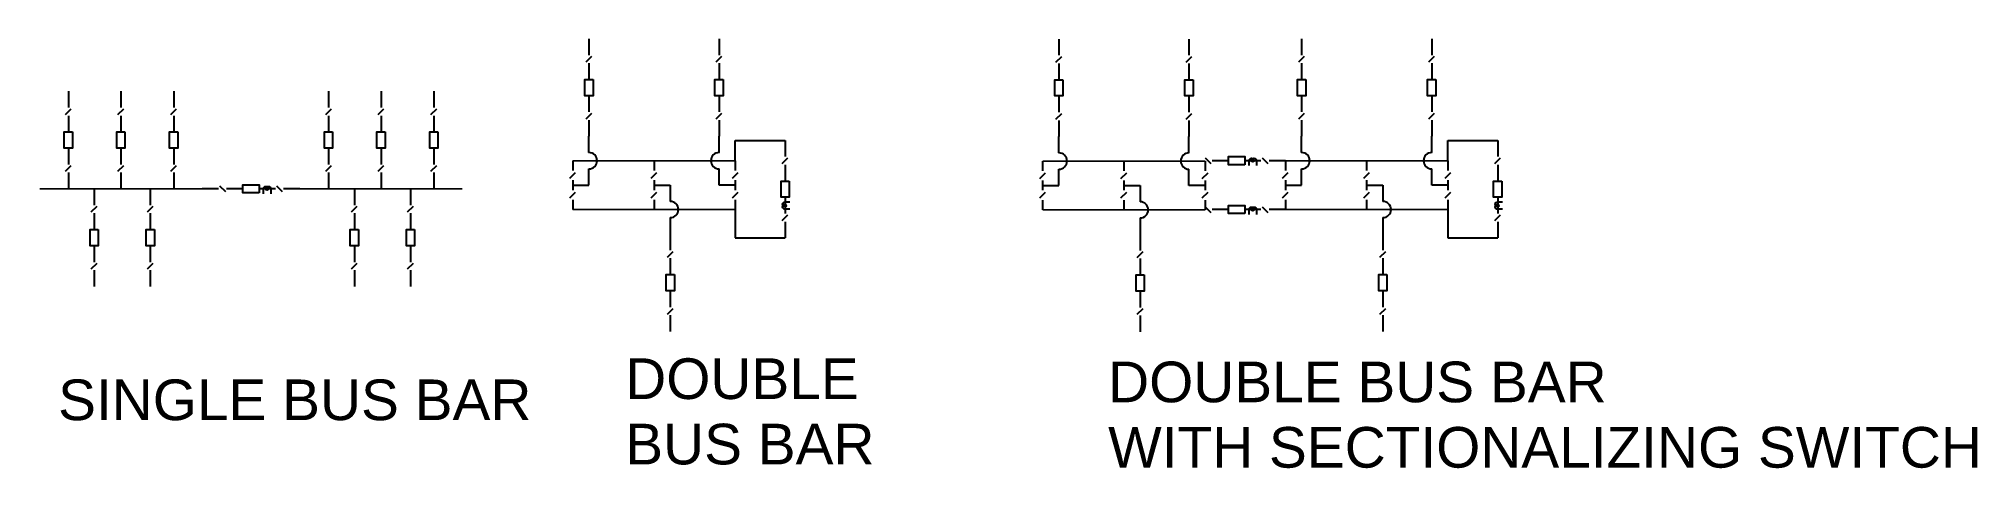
# Model space of a CAD drawing. Header units: millimetres. Extents: x 137 to 1329, y -49 to 215.
import ezdxf

# ---------------------------------------------------------------- set-up
doc = ezdxf.new("R2010")
doc.units = ezdxf.units.MM
doc.styles.get("Standard").update_dxf_attribs({"font": 'arial_0.ttf'})

msp = doc.modelspace()

# ---------------------------------------------------------------- linework, layer by layer
for p, q in [((475.3, 214.9), (475.3, 204.9)), ((555.3, 214.9), (555.3, 204.9)), ((764.3, 214.7), (764.3, 204.7)), ((844.3, 214.7), (844.3, 204.7)), ((913.6, 214.9), (913.6, 204.9)), ((993.6, 214.9), (993.6, 204.9)), ((473.5, 200.6), (477.1, 204.1)), ((553.5, 200.6), (557.1, 204.1)), ((762.5, 200.5), (766.1, 204)), ((842.5, 200.5), (846.1, 204)), ((911.8, 200.6), (915.3, 204.1)), ((991.8, 200.6), (995.3, 204.1)), ((475.3, 199.9), (475.3, 189.9)), ((555.3, 199.9), (555.3, 189.9)), ((764.3, 199.7), (764.3, 189.7)), ((844.3, 199.7), (844.3, 189.7)), ((913.6, 199.9), (913.6, 189.9)), ((993.6, 199.9), (993.6, 189.9)), ((155.1, 182.6), (155.1, 172.6)), ((187.4, 182.6), (187.4, 172.6)), ((219.9, 182.6), (219.9, 172.6)), ((315.1, 182.6), (315.1, 172.6)), ((347.4, 182.6), (347.4, 172.6)), ((379.9, 182.6), (379.9, 172.6)), ((475.3, 179.9), (475.3, 169.9)), ((555.3, 179.9), (555.3, 169.9)), ((764.3, 179.7), (764.3, 169.7)), ((844.3, 179.7), (844.3, 169.7)), ((913.6, 179.9), (913.6, 169.9)), ((993.6, 179.9), (993.6, 169.9)), ((153.4, 168.4), (156.9, 171.9)), ((155.1, 167.6), (155.1, 157.6)), ((185.6, 168.4), (189.2, 171.9)), ((187.4, 167.6), (187.4, 157.6)), ((218.1, 168.4), (221.7, 171.9)), ((219.9, 167.6), (219.9, 157.6)), ((313.4, 168.4), (316.9, 171.9)), ((315.1, 167.6), (315.1, 157.6)), ((345.6, 168.4), (349.2, 171.9)), ((347.4, 167.6), (347.4, 157.6)), ((378.1, 168.4), (381.7, 171.9)), ((379.9, 167.6), (379.9, 157.6)), ((473.5, 165.6), (477.1, 169.1)), ((553.5, 165.6), (557.1, 169.1)), ((762.5, 165.5), (766.1, 169)), ((842.5, 165.5), (846.1, 169)), ((911.8, 165.6), (915.3, 169.1)), ((991.8, 165.6), (995.3, 169.1)), ((475.3, 164.9), (475.3, 154.9)), ((555.3, 164.9), (555.3, 154.9)), ((764.3, 164.7), (764.3, 154.7)), ((844.3, 164.7), (844.3, 154.7)), ((913.6, 164.9), (913.6, 154.9)), ((993.6, 164.9), (993.6, 154.9)), ((155.1, 147.6), (155.1, 137.6)), ((187.4, 147.6), (187.4, 137.6)), ((219.9, 147.6), (219.9, 137.6)), ((315.1, 147.6), (315.1, 137.6)), ((347.4, 147.6), (347.4, 137.6)), ((379.9, 147.6), (379.9, 137.6)), ((475.3, 144.9), (475.3, 154.9)), ((555.3, 144.9), (555.3, 154.9)), ((565.3, 139.9), (565.3, 152.4)), ((565.3, 152.4), (595.9, 152.4)), ((595.9, 152.4), (595.9, 142.4)), ((764.3, 144.7), (764.3, 154.7)), ((844.3, 144.7), (844.3, 154.7)), ((913.6, 144.9), (913.6, 154.9)), ((993.6, 144.9), (993.6, 154.9)), ((1003.6, 139.9), (1003.6, 152.4)), ((1003.6, 152.4), (1034.2, 152.4)), ((1034.2, 152.4), (1034.2, 142.4)), ((153.4, 133.4), (156.9, 136.9)), ((155.1, 132.6), (155.1, 122.6)), ((185.6, 133.4), (189.2, 136.9)), ((187.4, 132.6), (187.4, 122.6)), ((218.1, 133.4), (221.7, 136.9)), ((219.9, 132.6), (219.9, 122.6)), ((313.4, 133.4), (316.9, 136.9)), ((315.1, 132.6), (315.1, 122.6)), ((345.6, 133.4), (349.2, 136.9)), ((347.4, 132.6), (347.4, 122.6)), ((378.1, 133.4), (381.7, 136.9)), ((379.9, 132.6), (379.9, 122.6)), ((463.5, 129.1), (467.1, 132.6)), ((465.3, 139.9), (465.3, 133.9)), ((475.3, 124.9), (475.3, 134.9)), ((513.5, 129.1), (517.1, 132.6)), ((515.3, 139.9), (515.3, 133.9)), ((555.3, 124.9), (555.3, 134.9)), ((563.5, 129.1), (567.1, 132.6)), ((565.3, 139.9), (565.3, 133.9)), ((594.2, 138.1), (597.7, 141.7)), ((595.9, 137.4), (595.9, 127.4)), ((752.5, 129), (756.1, 132.5)), ((754.3, 139.7), (754.3, 133.7)), ((764.3, 124.7), (764.3, 134.7)), ((802.5, 129), (806.1, 132.5)), ((804.3, 139.7), (804.3, 133.7)), ((844.3, 124.7), (844.3, 134.7)), ((852.5, 129), (856.1, 132.5)), ((854.3, 141.6), (857.8, 138.1)), ((854.3, 139.7), (854.3, 133.7)), ((868.6, 139.9), (858.6, 139.9)), ((888.6, 139.9), (878.6, 139.9)), ((889.3, 141.6), (892.8, 138.1)), ((903.6, 139.9), (893.6, 139.9)), ((901.8, 129.1), (905.3, 132.6)), ((903.6, 139.9), (903.6, 133.9)), ((913.6, 124.9), (913.6, 134.9)), ((951.8, 129.1), (955.3, 132.6)), ((953.6, 139.9), (953.6, 133.9)), ((993.6, 124.9), (993.6, 134.9)), ((1001.8, 129.1), (1005.3, 132.6)), ((1003.6, 139.9), (1003.6, 133.9)), ((1032.4, 138.1), (1036, 141.7)), ((1034.2, 137.4), (1034.2, 127.4)), ((171, 122.6), (171, 112.6)), ((205.5, 122.6), (205.5, 112.6)), ((247.4, 122.6), (237.4, 122.6)), ((248.1, 124.4), (251.7, 120.9)), ((262.4, 122.6), (252.4, 122.6)), ((282.4, 122.6), (272.4, 122.6)), ((283.1, 124.4), (286.7, 120.9)), ((297.4, 122.6), (287.4, 122.6)), ((331, 122.6), (331, 112.6)), ((365.5, 122.6), (365.5, 112.6)), ((463.5, 117.1), (467.1, 120.6)), ((465.3, 127.9), (465.3, 121.9)), ((465.3, 124.9), (475.3, 124.9)), ((513.5, 117.1), (517.1, 120.6)), ((515.3, 127.9), (515.3, 121.9)), ((515.3, 124.9), (525.3, 124.9)), ((525.3, 124.9), (525.3, 114.9)), ((565.3, 124.9), (555.3, 124.9)), ((563.5, 117.1), (567.1, 120.6)), ((565.3, 127.9), (565.3, 121.9)), ((752.5, 117), (756.1, 120.5)), ((754.3, 127.7), (754.3, 121.7)), ((754.3, 124.7), (764.3, 124.7)), ((802.5, 117), (806.1, 120.5)), ((804.3, 127.7), (804.3, 121.7)), ((804.3, 124.7), (814.3, 124.7)), ((814.3, 124.7), (814.3, 114.7)), ((854.3, 124.7), (844.3, 124.7)), ((852.5, 117), (856.1, 120.5)), ((854.3, 127.7), (854.3, 121.7)), ((901.8, 117.1), (905.3, 120.6)), ((903.6, 127.9), (903.6, 121.9)), ((903.6, 124.9), (913.6, 124.9)), ((951.8, 117.1), (955.3, 120.6)), ((953.6, 127.9), (953.6, 121.9)), ((953.6, 124.9), (963.6, 124.9)), ((963.6, 124.9), (963.6, 114.9)), ((1003.6, 124.9), (993.6, 124.9)), ((1001.8, 117.1), (1005.3, 120.6)), ((1003.6, 127.9), (1003.6, 121.9)), ((169.2, 108.4), (172.8, 111.9)), ((171, 107.6), (171, 97.6)), ((203.7, 108.4), (207.3, 111.9)), ((205.5, 107.6), (205.5, 97.6)), ((329.2, 108.4), (332.8, 111.9)), ((331, 107.6), (331, 97.6)), ((363.7, 108.4), (367.3, 111.9)), ((365.5, 107.6), (365.5, 97.6)), ((465.3, 115.9), (465.3, 109.9)), ((515.3, 115.9), (515.3, 109.9)), ((565.3, 115.9), (565.3, 109.9)), ((565.3, 109.9), (565.3, 92.4)), ((595.9, 117.4), (595.9, 107.4)), ((754.3, 115.7), (754.3, 109.7)), ((804.3, 115.7), (804.3, 109.7)), ((854.3, 115.7), (854.3, 109.7)), ((854.3, 111.6), (857.8, 108.1)), ((868.6, 109.9), (858.6, 109.9)), ((888.6, 109.9), (878.6, 109.9)), ((889.3, 111.6), (892.8, 108.1)), ((903.6, 109.9), (893.6, 109.9)), ((903.6, 115.9), (903.6, 109.9)), ((953.6, 115.9), (953.6, 109.9)), ((1003.6, 115.9), (1003.6, 109.9)), ((1003.6, 109.9), (1003.6, 92.4)), ((1034.2, 117.4), (1034.2, 107.4)), ((525.3, 104.9), (525.3, 94.9)), ((594.2, 103.1), (597.7, 106.7)), ((595.9, 102.4), (595.9, 92.4)), ((814.3, 104.7), (814.3, 94.7)), ((963.6, 104.9), (963.6, 94.9)), ((1032.4, 103.1), (1036, 106.7)), ((1034.2, 102.4), (1034.2, 92.4)), ((171, 87.6), (171, 77.6)), ((205.5, 87.6), (205.5, 77.6)), ((331, 87.6), (331, 77.6)), ((365.5, 87.6), (365.5, 77.6)), ((523.5, 80.6), (527.1, 84.1)), ((525.3, 94.9), (525.3, 84.9)), ((565.3, 92.4), (595.9, 92.4)), ((812.5, 80.5), (816.1, 84)), ((814.3, 94.7), (814.3, 84.7)), ((961.8, 80.6), (965.3, 84.1)), ((963.6, 94.9), (963.6, 84.9)), ((1003.6, 92.4), (1034.2, 92.4)), ((169.2, 73.4), (172.8, 76.9)), ((171, 72.6), (171, 62.6)), ((203.7, 73.4), (207.3, 76.9)), ((205.5, 72.6), (205.5, 62.6)), ((329.2, 73.4), (332.8, 76.9)), ((331, 72.6), (331, 62.6)), ((363.7, 73.4), (367.3, 76.9)), ((365.5, 72.6), (365.5, 62.6)), ((525.3, 79.9), (525.3, 69.9)), ((814.3, 79.7), (814.3, 69.7)), ((963.6, 79.9), (963.6, 69.9)), ((525.3, 59.9), (525.3, 49.9)), ((814.3, 59.7), (814.3, 49.7)), ((963.6, 59.9), (963.6, 49.9)), ((523.5, 45.6), (527.1, 49.1)), ((812.5, 45.5), (816.1, 49)), ((961.8, 45.6), (965.3, 49.1)), ((525.3, 44.9), (525.3, 34.9)), ((814.3, 44.7), (814.3, 34.7)), ((963.6, 44.9), (963.6, 34.9))]:
    msp.add_line(p, q)
for points in [[(477.8, 189.9), (477.8, 179.9), (472.8, 179.9), (472.8, 189.9)], [(557.8, 189.9), (557.8, 179.9), (552.8, 179.9), (552.8, 189.9)], [(766.8, 189.7), (766.8, 179.7), (761.8, 179.7), (761.8, 189.7)], [(846.8, 189.7), (846.8, 179.7), (841.8, 179.7), (841.8, 189.7)], [(916.1, 189.9), (916.1, 179.9), (911.1, 179.9), (911.1, 189.9)], [(996.1, 189.9), (996.1, 179.9), (991.1, 179.9), (991.1, 189.9)], [(157.6, 157.6), (157.6, 147.6), (152.6, 147.6), (152.6, 157.6)], [(189.9, 157.6), (189.9, 147.6), (184.9, 147.6), (184.9, 157.6)], [(222.4, 157.6), (222.4, 147.6), (217.4, 147.6), (217.4, 157.6)], [(317.6, 157.6), (317.6, 147.6), (312.6, 147.6), (312.6, 157.6)], [(349.9, 157.6), (349.9, 147.6), (344.9, 147.6), (344.9, 157.6)], [(382.4, 157.6), (382.4, 147.6), (377.4, 147.6), (377.4, 157.6)], [(878.6, 137.4), (868.6, 137.4), (868.6, 142.4), (878.6, 142.4)], [(272.4, 120.1), (262.4, 120.1), (262.4, 125.1), (272.4, 125.1)], [(598.4, 127.4), (598.4, 117.4), (593.4, 117.4), (593.4, 127.4)], [(1036.7, 127.4), (1036.7, 117.4), (1031.7, 117.4), (1031.7, 127.4)], [(878.6, 107.4), (868.6, 107.4), (868.6, 112.4), (878.6, 112.4)], [(173.5, 97.6), (173.5, 87.6), (168.5, 87.6), (168.5, 97.6)], [(208, 97.6), (208, 87.6), (203, 87.6), (203, 97.6)], [(333.5, 97.6), (333.5, 87.6), (328.5, 87.6), (328.5, 97.6)], [(368, 97.6), (368, 87.6), (363, 87.6), (363, 97.6)], [(527.8, 69.9), (527.8, 59.9), (522.8, 59.9), (522.8, 69.9)], [(816.8, 69.7), (816.8, 59.7), (811.8, 59.7), (811.8, 69.7)], [(966.1, 69.9), (966.1, 59.9), (961.1, 59.9), (961.1, 69.9)]]:
    msp.add_lwpolyline(points, close=True)
at = {"const_width": 1}
for points in [[(465.3, 139.9), (565.3, 139.9)], [(754.3, 139.7), (854.3, 139.7)], [(903.6, 139.9), (1003.6, 139.9)], [(137.4, 122.6), (237.4, 122.6)], [(297.4, 122.6), (397.4, 122.6)], [(465.3, 109.9), (565.3, 109.9)], [(754.3, 109.7), (854.3, 109.7)], [(903.6, 109.9), (1003.6, 109.9)]]:
    msp.add_lwpolyline(points, dxfattribs=at)
for points in [[(881.3, 136.9), (881.3, 139.9, -1), (884.3, 139.9, -1), (882.8, 139.9, -1), (885.8, 139.9), (885.8, 136.9)], [(275.1, 119.6), (275.1, 122.6, -1), (278.1, 122.6, -1), (276.6, 122.6, -1), (279.6, 122.6), (279.6, 119.6)], [(598.9, 110.1), (595.9, 110.1, -1), (595.9, 113.1, -1), (595.9, 111.6, -1), (595.9, 114.6), (598.9, 114.6)], [(881.3, 106.9), (881.3, 109.9, -1), (884.3, 109.9, -1), (882.8, 109.9, -1), (885.8, 109.9), (885.8, 106.9)], [(1037.2, 110.1), (1034.2, 110.1, -1), (1034.2, 113.1, -1), (1034.2, 111.6, -1), (1034.2, 114.6), (1037.2, 114.6)]]:
    msp.add_lwpolyline(points, format="xyb")
for centre, start, end in [((475.3, 139.9), 270, 90), ((555.3, 139.9), 90, 270), ((764.3, 139.7), 270, 90), ((844.3, 139.7), 90, 270), ((913.6, 139.9), 270, 90), ((993.6, 139.9), 90, 270), ((525.3, 109.9), 270, 90), ((814.3, 109.7), 270, 90), ((963.6, 109.9), 270, 90)]:
    msp.add_arc(centre, 5, start, end)

# ---------------------------------------------------------------- texts
for s, p in [('DOUBLE ', (497.6, -6.6)), ('DOUBLE BUS BAR', (794.6, -8.6)), ('SINGLE BUS BAR', (148.8, -19.6)), ('BUS BAR', (497.6, -46.8)), ('WITH SECTIONALIZING SWITCH', (794.6, -48.8))]:
    msp.add_text(s, height=25).set_placement(p)

doc.saveas('drawing.dxf')
